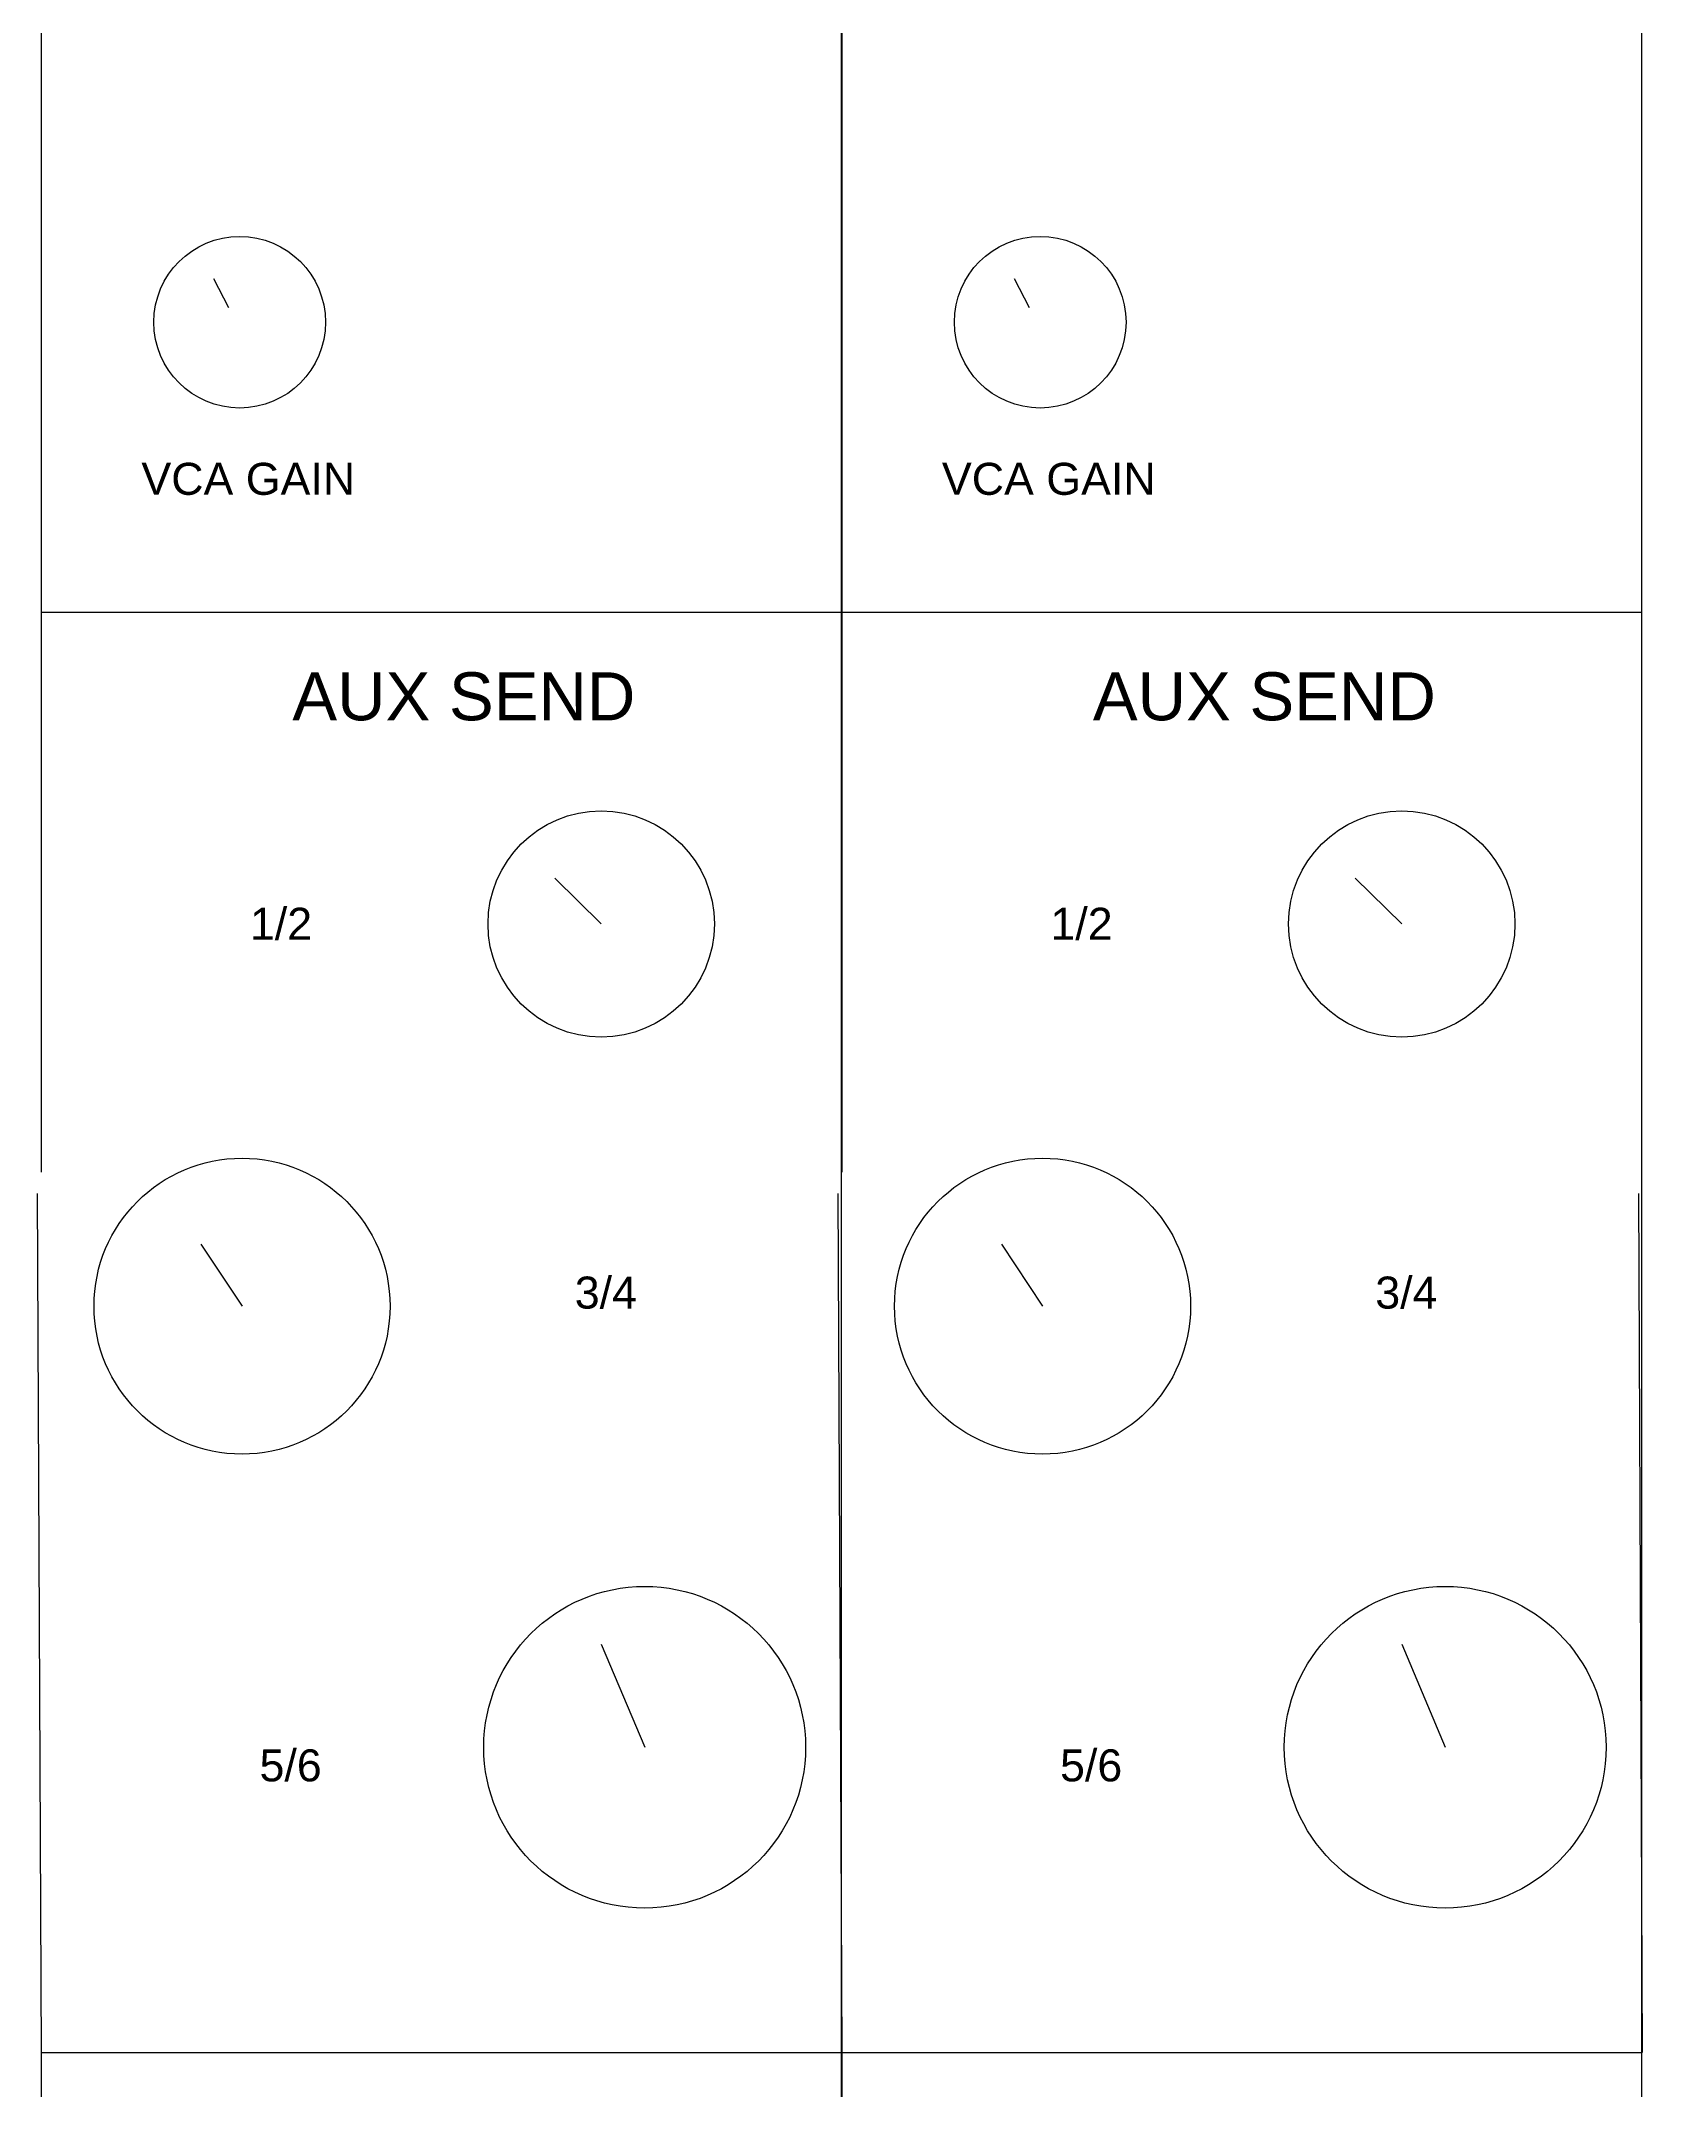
# Model space of a CAD drawing. Header units: inches. Extents: x 0 to 1600, y -1400 to 2600.
# Drawn here: x 200.2 to 400.2, y -745.6 to -489.7 of the extents above; entities that cross this region are included whole.
import ezdxf

# ---------------------------------------------------------------- set-up
doc = ezdxf.new("R2010")
doc.units = ezdxf.units.IN
doc.header["$MEASUREMENT"] = 0
doc.layers.get('0').update_dxf_attribs({"lineweight": 25, "true_color": 0xffffff})
doc.styles.add('textstyle250', font='')
doc.styles.add('textstyle254', font='')
doc.styles.add('textstyle265', font='')
doc.styles.add('textstyle270', font='')
doc.styles.add('textstyle282', font='')
doc.styles.add('textstyle286', font='')
doc.styles.add('textstyle297', font='')
doc.styles.add('textstyle302', font='')
doc.styles.add('textstyle329', font='')
doc.styles.add('textstyle333', font='')
doc.styles.get('textstyle250').set_extended_font_data('Liberation Sans')
doc.styles.get('textstyle254').set_extended_font_data('Liberation Sans')
doc.styles.get('textstyle265').set_extended_font_data('Liberation Sans')
doc.styles.get('textstyle270').set_extended_font_data('Liberation Sans')
doc.styles.get('textstyle282').set_extended_font_data('Liberation Sans')
doc.styles.get('textstyle286').set_extended_font_data('Liberation Sans')
doc.styles.get('textstyle297').set_extended_font_data('Liberation Sans')
doc.styles.get('textstyle302').set_extended_font_data('Liberation Sans')
doc.styles.get('textstyle329').set_extended_font_data('Liberation Sans')
doc.styles.get('textstyle333').set_extended_font_data('Liberation Sans')

msp = doc.modelspace()

# ---------------------------------------------------------------- linework, layer by layer
for p, q in [((300.22, -1400), (300.22, 1200)), ((400.22, -1400), (400.22, 1200)), ((200.26, -451.03), (200.26, -561.03)), ((300.26, -451.03), (300.26, -561.03)), ((221.79, -519.34), (223.66, -522.95)), ((321.79, -519.34), (323.66, -522.95)), ((200.26, -561.03), (250.26, -561.03)), ((200.26, -561.03), (200.26, -631.03)), ((250.26, -561.03), (300.22, -561.03)), ((300.26, -561.03), (350.26, -561.03)), ((300.26, -561.03), (300.26, -631.03)), ((350.26, -561.03), (400.22, -561.03)), ((264.41, -594.26), (270.22, -600)), ((364.41, -594.26), (370.22, -600)), ((199.78, -633.67), (200.26, -741.03)), ((299.78, -633.67), (300.26, -741.03)), ((399.78, -633.67), (400.26, -741.03)), ((220.22, -640), (225.35, -647.76)), ((320.22, -640), (325.35, -647.76)), ((270.22, -690), (275.65, -702.88)), ((370.22, -690), (375.65, -702.88)), ((200.26, -741.03), (250.26, -741.03)), ((200.26, -741.03), (200.26, -941.03)), ((250.26, -741.03), (300.22, -741.03)), ((300.26, -741.03), (350.26, -741.03)), ((300.26, -741.03), (300.26, -941.03)), ((350.26, -741.03), (400.22, -741.03))]:
    msp.add_line(p, q)
for centre, radius in [((225.06, -524.8), 10.72), ((325.06, -524.8), 10.72), ((270.22, -600), 14.14), ((370.22, -600), 14.14), ((225.35, -647.76), 18.49), ((325.35, -647.76), 18.49), ((275.65, -702.88), 20.1), ((375.65, -702.88), 20.1)]:
    msp.add_circle(centre, radius)

# ---------------------------------------------------------------- texts
at = {"char_height": 1}
for s, insert, attachment_point, style in [('\\C7;\\H4;VCA GAIN', (212.78, -542.37), 1, 'textstyle333'), ('\\C7;\\H4;VCA GAIN', (312.78, -542.37), 1, 'textstyle329'), ('\\C7;\\H6;AUX SEND', (253.06, -571.59), 5, 'textstyle254'), ('\\C7;\\H6;AUX SEND', (353.06, -571.59), 5, 'textstyle250'), ('\\C7;\\H4;1/2', (230.22, -600), 5, 'textstyle286'), ('\\C7;\\H4;1/2', (330.22, -600), 5, 'textstyle282'), ('\\C7;\\H4;3/4', (270.8, -646.09), 5, 'textstyle302'), ('\\C7;\\H4;3/4', (370.8, -646.09), 5, 'textstyle297'), ('\\C7;\\H4;5/6', (231.42, -705.17), 5, 'textstyle270'), ('\\C7;\\H4;5/6', (331.42, -705.17), 5, 'textstyle265')]:
    msp.add_mtext(s, dxfattribs=dict(at, insert=insert, attachment_point=attachment_point, style=style))

doc.saveas('drawing.dxf')
